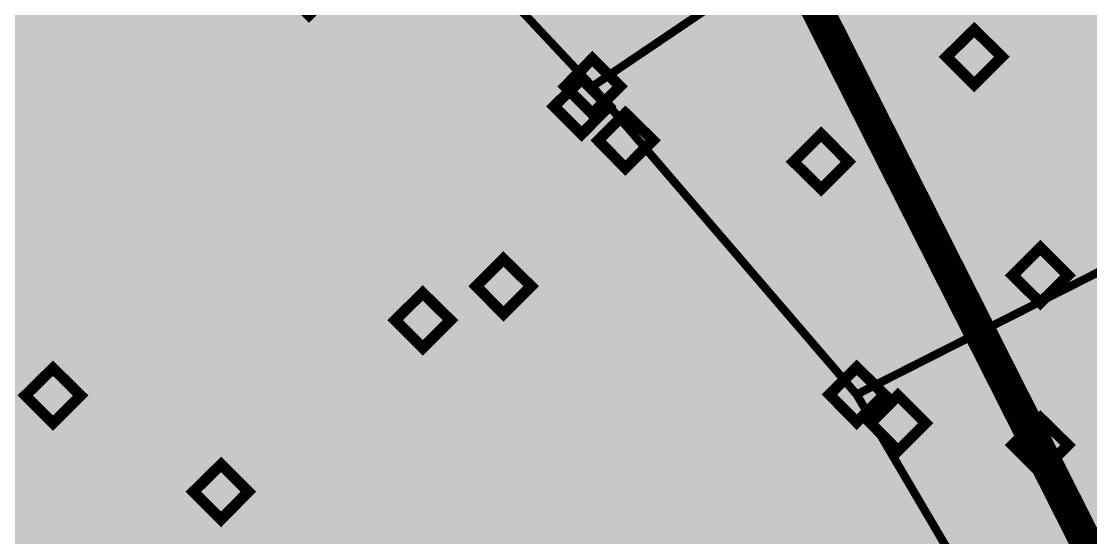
# Model space of a CAD drawing. Header units: millimetres. Extents: x 92 to 588, y 96 to 434.
# Drawn here: x 374.08 to 412.9, y 324.56 to 343.3 of the extents above; entities that cross this region are included whole.
import ezdxf

# ---------------------------------------------------------------- set-up
doc = ezdxf.new("R2010")
doc.units = ezdxf.units.MM
doc.layers.add('H', color=7, linetype='Continuous')
doc.layers.add('P', color=7, linetype='Continuous')

msp = doc.modelspace()

# ---------------------------------------------------------------- hatches: boundary and pattern name
at = {"layer": 'H', "linetype": 'Continuous'}
for points in [[(291.162, 223.903), (291.162, 433.788), (588.166, 433.788), (588.166, 223.903), (291.162, 223.903)], [(408.672, 341.007), (407.667, 342.013), (408.672, 343), (409.678, 342.013), (408.672, 341.007)], [(396.343, 339.861), (397.525, 342.136), (396.184, 342.136), (396.184, 342.454), (397.824, 342.454), (397.824, 342.066), (396.713, 339.861), (396.343, 339.861)], [(398.847, 339.808), (398.671, 339.808), (398.495, 339.843), (398.318, 339.896), (398.177, 339.949), (398.177, 340.319), (398.248, 340.284), (398.318, 340.249), (398.389, 340.213), (398.477, 340.178), (398.583, 340.161), (398.671, 340.125), (398.759, 340.108), (398.865, 340.108), (398.953, 340.108), (399.059, 340.143), (399.112, 340.161), (399.2, 340.231), (399.235, 340.266), (399.288, 340.355), (399.324, 340.443), (399.359, 340.549), (399.359, 340.69), (399.359, 340.76), (399.341, 340.866), (399.306, 340.954), (399.253, 341.025), (399.218, 341.06), (399.183, 341.095), (399.094, 341.131), (399.041, 341.148), (398.918, 341.166), (398.795, 341.184), (398.653, 341.184), (398.512, 341.148), (398.371, 341.131), (398.283, 341.113), (398.283, 342.454), (399.694, 342.454), (399.694, 342.136), (398.618, 342.136), (398.618, 341.448), (398.671, 341.466), (398.795, 341.466), (398.847, 341.466), (399.041, 341.466), (399.183, 341.431), (399.253, 341.413), (399.394, 341.36), (399.447, 341.307), (399.518, 341.254), (399.606, 341.131), (399.641, 341.06), (399.676, 340.99), (399.712, 340.796), (399.712, 340.69), (399.712, 340.602), (399.676, 340.425), (399.659, 340.337), (399.624, 340.266), (399.535, 340.125), (399.482, 340.055), (399.43, 340.002), (399.288, 339.914), (399.218, 339.878), (399.13, 339.843), (398.953, 339.808), (398.847, 339.808)], [(401.899, 339.808), (401.723, 339.808), (401.529, 339.843), (401.37, 339.896), (401.229, 339.949), (401.229, 340.319), (401.299, 340.284), (401.352, 340.249), (401.44, 340.213), (401.529, 340.178), (401.617, 340.161), (401.705, 340.125), (401.793, 340.108), (401.899, 340.108), (402.005, 340.108), (402.111, 340.143), (402.164, 340.161), (402.234, 340.231), (402.269, 340.266), (402.34, 340.355), (402.375, 340.443), (402.41, 340.549), (402.41, 340.69), (402.41, 340.76), (402.393, 340.866), (402.375, 340.919), (402.358, 340.954), (402.305, 341.025), (402.269, 341.06), (402.216, 341.095), (402.128, 341.131), (402.075, 341.148), (401.97, 341.166), (401.846, 341.184), (401.705, 341.184), (401.564, 341.148), (401.423, 341.131), (401.335, 341.113), (401.335, 342.454), (402.746, 342.454), (402.746, 342.136), (401.67, 342.136), (401.67, 341.448), (401.723, 341.466), (401.846, 341.466), (401.899, 341.466), (402.093, 341.466), (402.234, 341.431), (402.305, 341.413), (402.428, 341.36), (402.499, 341.307), (402.552, 341.254), (402.657, 341.131), (402.693, 341.06), (402.728, 340.99), (402.763, 340.796), (402.763, 340.602), (402.728, 340.425), (402.693, 340.337), (402.675, 340.266), (402.587, 340.125), (402.534, 340.055), (402.481, 340.002), (402.34, 339.914), (402.269, 339.878), (402.181, 339.843), (402.005, 339.808), (401.899, 339.808)], [(404.157, 339.861), (404.157, 340.76), (404.157, 341.025), (404.157, 342.048), (403.292, 341.025), (404.157, 341.025), (404.157, 340.76), (403.028, 340.76), (403.028, 341.113), (404.174, 342.454), (404.492, 342.454), (404.492, 341.025), (404.809, 341.025), (404.809, 340.76), (404.492, 340.76), (404.492, 339.861), (404.157, 339.861)], [(411.124, 339.931), (412.306, 342.207), (410.965, 342.207), (410.965, 342.507), (412.606, 342.507), (412.606, 342.118), (411.495, 339.931), (411.124, 339.931)], [(378.245, 339.667), (378.245, 342.26), (378.88, 342.26), (379.004, 342.26), (379.198, 342.242), (379.268, 342.224), (379.356, 342.189), (379.498, 342.136), (379.568, 342.101), (379.639, 342.048), (379.745, 341.924), (379.78, 341.836), (379.833, 341.766), (379.868, 341.589), (379.868, 341.483), (379.868, 341.395), (379.833, 341.237), (379.815, 341.166), (379.78, 341.078), (379.692, 340.954), (379.639, 340.901), (379.568, 340.831), (379.409, 340.743), (379.321, 340.707), (379.233, 340.672), (379.004, 340.637), (378.88, 340.637), (378.58, 340.637), (378.58, 340.919), (378.81, 340.919), (379.004, 340.937), (379.145, 340.954), (379.215, 340.972), (379.321, 341.043), (379.409, 341.113), (379.462, 341.201), (379.48, 341.254), (379.498, 341.342), (379.515, 341.466), (379.515, 341.536), (379.48, 341.642), (379.462, 341.695), (379.445, 341.748), (379.374, 341.836), (379.321, 341.854), (379.233, 341.907), (379.127, 341.942), (379.021, 341.96), (378.863, 341.96), (378.58, 341.96), (378.58, 340.919), (378.58, 340.637), (378.58, 339.667), (378.245, 339.667)], [(380.697, 339.614), (380.503, 339.649), (380.415, 339.667), (380.238, 339.72), (380.097, 339.773), (380.097, 340.143), (380.238, 340.072), (380.415, 339.984), (380.503, 339.949), (380.679, 339.914), (380.768, 339.914), (380.873, 339.931), (380.979, 339.949), (381.032, 339.967), (381.12, 340.019), (381.173, 340.055), (381.226, 340.143), (381.279, 340.231), (381.297, 340.284), (381.314, 340.39), (381.314, 340.531), (381.279, 340.654), (381.261, 340.69), (381.244, 340.743), (381.191, 340.813), (381.156, 340.831), (381.085, 340.884), (380.979, 340.901), (380.873, 340.919), (380.768, 340.919), (380.609, 340.919), (380.609, 341.219), (380.732, 341.219), (380.838, 341.219), (381.032, 341.272), (381.12, 341.325), (381.156, 341.36), (381.209, 341.431), (381.261, 341.554), (381.261, 341.642), (381.261, 341.695), (381.244, 341.783), (381.226, 341.819), (381.209, 341.854), (381.156, 341.907), (381.12, 341.924), (381.05, 341.977), (380.979, 341.995), (380.891, 342.013), (380.803, 342.013), (380.715, 342.013), (380.626, 341.977), (380.521, 341.96), (380.432, 341.924), (380.362, 341.889), (380.291, 341.854), (380.238, 341.819), (380.185, 341.783), (380.168, 342.154), (380.291, 342.207), (380.468, 342.26), (380.556, 342.277), (380.75, 342.313), (380.838, 342.313), (380.997, 342.295), (381.138, 342.277), (381.209, 342.26), (381.332, 342.207), (381.385, 342.171), (381.438, 342.118), (381.526, 342.013), (381.544, 341.96), (381.579, 341.907), (381.614, 341.766), (381.614, 341.678), (381.597, 341.589), (381.526, 341.395), (381.473, 341.307), (381.403, 341.237), (381.226, 341.131), (381.138, 341.113), (381.209, 341.06), (381.314, 341.025), (381.403, 340.99), (381.473, 340.919), (381.526, 340.884), (381.579, 340.778), (381.614, 340.725), (381.632, 340.654), (381.65, 340.513), (381.667, 340.443), (381.65, 340.355), (381.632, 340.196), (381.597, 340.108), (381.561, 340.037), (381.491, 339.914), (381.438, 339.861), (381.367, 339.808), (381.244, 339.702), (381.156, 339.684), (381.085, 339.649), (380.891, 339.614), (380.803, 339.614), (380.697, 339.614)], [(382.126, 339.667), (382.126, 342.26), (382.814, 342.26), (383.061, 342.26), (383.237, 342.242), (383.29, 342.224), (383.431, 342.189), (383.502, 342.154), (383.555, 342.118), (383.66, 342.013), (383.696, 341.96), (383.731, 341.889), (383.766, 341.748), (383.766, 341.678), (383.749, 341.589), (383.713, 341.413), (383.66, 341.342), (383.607, 341.272), (383.484, 341.166), (383.396, 341.113), (383.255, 341.289), (383.29, 341.325), (383.36, 341.378), (383.378, 341.431), (383.396, 341.501), (383.396, 341.625), (383.396, 341.713), (383.378, 341.783), (383.308, 341.872), (383.272, 341.889), (383.184, 341.942), (383.078, 341.96), (382.972, 341.96), (382.796, 341.96), (382.479, 341.96), (382.479, 341.201), (382.867, 341.201), (383.008, 341.201), (383.096, 341.219), (383.184, 341.237), (383.255, 341.289), (383.396, 341.113), (383.502, 341.078), (383.378, 340.813), (383.308, 340.848), (383.237, 340.884), (383.131, 340.901), (383.025, 340.919), (382.867, 340.919), (382.479, 340.919), (382.479, 339.967), (382.761, 339.967), (382.955, 339.967), (383.114, 339.984), (383.166, 340.002), (383.29, 340.037), (383.343, 340.072), (383.378, 340.108), (383.449, 340.178), (383.484, 340.231), (383.502, 340.266), (383.519, 340.39), (383.519, 340.443), (383.519, 340.513), (383.502, 340.637), (383.484, 340.69), (383.466, 340.743), (383.378, 340.813), (383.502, 341.078), (383.696, 340.954), (383.749, 340.884), (383.819, 340.796), (383.872, 340.584), (383.89, 340.46), (383.872, 340.372), (383.837, 340.196), (383.801, 340.125), (383.766, 340.055), (383.678, 339.931), (383.607, 339.878), (383.537, 339.825), (383.378, 339.737), (383.308, 339.72), (383.219, 339.702), (382.99, 339.667), (382.867, 339.667), (382.126, 339.667)], [(386.518, 339.631), (386.394, 339.631), (386.165, 339.667), (386.059, 339.702), (385.953, 339.755), (385.777, 339.878), (385.689, 339.967), (385.618, 340.055), (385.495, 340.266), (385.46, 340.39), (385.407, 340.513), (385.371, 340.796), (385.371, 340.954), (385.371, 341.113), (385.407, 341.395), (385.442, 341.519), (385.495, 341.642), (385.618, 341.854), (385.689, 341.942), (385.777, 342.03), (385.953, 342.154), (386.059, 342.207), (386.165, 342.26), (386.394, 342.295), (386.535, 342.295), (386.659, 342.295), (386.782, 342.277), (386.888, 342.26), (386.976, 342.242), (387.065, 342.207), (387.153, 342.171), (387.241, 342.136), (387.329, 342.083), (387.329, 341.66), (387.259, 341.713), (387.188, 341.766), (387.1, 341.836), (387.012, 341.889), (386.906, 341.942), (386.8, 341.977), (386.677, 341.995), (386.518, 342.013), (386.447, 342.013), (386.289, 341.977), (386.218, 341.942), (386.147, 341.907), (386.006, 341.801), (385.953, 341.748), (385.9, 341.678), (385.812, 341.501), (385.777, 341.413), (385.759, 341.307), (385.724, 341.078), (385.724, 340.954), (385.724, 340.831), (385.759, 340.602), (385.795, 340.496), (385.83, 340.408), (385.918, 340.249), (385.971, 340.178), (386.024, 340.125), (386.147, 340.019), (386.218, 339.984), (386.289, 339.949), (386.447, 339.931), (386.518, 339.914), (386.677, 339.931), (386.8, 339.949), (386.924, 340.002), (387.029, 340.055), (387.118, 340.108), (387.188, 340.161), (387.259, 340.213), (387.294, 340.249), (387.329, 339.843), (387.241, 339.808), (387.17, 339.773), (387.082, 339.737), (386.976, 339.702), (386.871, 339.667), (386.782, 339.649), (386.677, 339.631), (386.518, 339.631)], [(388.352, 339.631), (388.211, 339.631), (387.982, 339.649), (387.876, 339.684), (387.682, 339.737), (387.506, 339.825), (387.506, 340.249), (387.611, 340.178), (387.805, 340.055), (387.911, 340.002), (388.017, 339.967), (388.229, 339.931), (388.335, 339.914), (388.458, 339.931), (388.67, 339.984), (388.758, 340.037), (388.793, 340.072), (388.846, 340.143), (388.899, 340.266), (388.899, 340.355), (388.899, 340.425), (388.864, 340.549), (388.829, 340.602), (388.776, 340.654), (388.67, 340.725), (388.582, 340.743), (388.458, 340.778), (388.37, 340.813), (388.264, 340.831), (388.123, 340.866), (387.982, 340.901), (387.876, 340.954), (387.77, 341.007), (387.682, 341.095), (387.647, 341.131), (387.594, 341.237), (387.559, 341.289), (387.541, 341.36), (387.523, 341.483), (387.523, 341.554), (387.523, 341.642), (387.559, 341.783), (387.611, 341.924), (387.7, 342.03), (387.77, 342.083), (387.823, 342.136), (387.964, 342.224), (388.123, 342.277), (388.299, 342.295), (388.388, 342.295), (388.493, 342.295), (388.705, 342.277), (388.793, 342.26), (388.899, 342.242), (389.075, 342.171), (389.164, 342.136), (389.164, 341.73), (389.075, 341.783), (388.917, 341.872), (388.811, 341.924), (388.723, 341.96), (388.511, 341.995), (388.405, 342.013), (388.299, 341.995), (388.105, 341.942), (388.017, 341.889), (387.982, 341.872), (387.929, 341.801), (387.894, 341.73), (387.876, 341.642), (387.876, 341.607), (387.876, 341.519), (387.929, 341.395), (387.964, 341.342), (388.017, 341.289), (388.141, 341.219), (388.211, 341.201), (388.335, 341.166), (388.476, 341.131), (388.635, 341.095), (388.74, 341.06), (388.881, 341.007), (389.075, 340.884), (389.128, 340.813), (389.199, 340.725), (389.252, 340.531), (389.252, 340.408), (389.252, 340.337), (389.234, 340.178), (389.199, 340.108), (389.164, 340.037), (389.075, 339.914), (389.023, 339.861), (388.97, 339.808), (388.829, 339.72), (388.74, 339.684), (388.67, 339.649), (388.458, 339.631), (388.352, 339.631)], [(391.457, 339.667), (391.457, 341.942), (390.575, 341.942), (390.575, 342.26), (392.656, 342.26), (392.656, 341.942), (391.792, 341.942), (391.792, 339.667), (391.457, 339.667)], [(392.956, 339.667), (392.956, 342.26), (393.644, 342.26), (393.909, 342.26), (394.067, 342.242), (394.138, 342.224), (394.261, 342.189), (394.332, 342.154), (394.385, 342.118), (394.491, 342.013), (394.526, 341.96), (394.561, 341.889), (394.596, 341.748), (394.596, 341.678), (394.596, 341.589), (394.544, 341.413), (394.491, 341.342), (394.438, 341.272), (394.314, 341.166), (394.226, 341.113), (394.085, 341.289), (394.12, 341.325), (394.191, 341.378), (394.208, 341.431), (394.226, 341.501), (394.244, 341.625), (394.226, 341.713), (394.208, 341.783), (394.191, 341.819), (394.138, 341.872), (394.103, 341.889), (394.014, 341.942), (393.926, 341.96), (393.803, 341.96), (393.626, 341.96), (393.309, 341.96), (393.309, 341.201), (393.697, 341.201), (393.838, 341.201), (393.926, 341.219), (394.014, 341.237), (394.085, 341.289), (394.226, 341.113), (394.35, 341.078), (394.208, 340.813), (394.155, 340.848), (394.067, 340.884), (393.961, 340.901), (393.856, 340.919), (393.697, 340.919), (393.309, 340.919), (393.309, 339.967), (393.591, 339.967), (393.803, 339.967), (393.944, 339.984), (393.997, 340.002), (394.12, 340.037), (394.173, 340.072), (394.208, 340.108), (394.279, 340.178), (394.314, 340.231), (394.332, 340.266), (394.35, 340.39), (394.35, 340.513), (394.332, 340.637), (394.314, 340.69), (394.297, 340.743), (394.208, 340.813), (394.35, 341.078), (394.526, 340.954), (394.579, 340.884), (394.649, 340.796), (394.702, 340.584), (394.72, 340.46), (394.72, 340.372), (394.667, 340.196), (394.649, 340.125), (394.596, 340.055), (394.508, 339.931), (394.438, 339.878), (394.367, 339.825), (394.208, 339.737), (394.138, 339.72), (394.05, 339.702), (393.838, 339.667), (393.697, 339.667), (392.956, 339.667)], [(394.808, 339.949), (393.82, 340.937), (394.808, 341.942), (395.814, 340.937), (394.808, 339.949)], [(394.42, 339.208), (393.415, 340.213), (394.42, 341.201), (395.408, 340.213), (394.42, 339.208)], [(384.137, 340.637), (384.137, 340.954), (385.124, 340.954), (385.124, 340.637), (384.137, 340.637)], [(389.464, 340.637), (389.464, 340.954), (390.451, 340.954), (390.451, 340.637), (389.464, 340.637)], [(400.241, 339.861), (400.241, 340.355), (400.647, 340.355), (400.647, 339.861), (400.241, 339.861)], [(396.008, 337.973), (395.02, 338.979), (396.008, 339.967), (397.013, 338.979), (396.008, 337.973)], [(374.259, 336.686), (374.259, 337.038), (374.435, 337.197), (374.576, 337.356), (374.735, 337.515), (374.876, 337.673), (375.017, 337.815), (375.229, 338.079), (375.282, 338.185), (375.335, 338.291), (375.388, 338.485), (375.388, 338.591), (375.388, 338.697), (375.352, 338.785), (375.335, 338.82), (375.3, 338.891), (375.264, 338.908), (375.194, 338.961), (375.123, 338.996), (375.035, 339.014), (374.947, 339.014), (374.859, 339.014), (374.77, 338.996), (374.665, 338.961), (374.576, 338.943), (374.506, 338.908), (374.435, 338.873), (374.382, 338.82), (374.329, 338.802), (374.312, 339.155), (374.435, 339.208), (374.612, 339.261), (374.7, 339.296), (374.894, 339.314), (375.07, 339.314), (375.229, 339.296), (375.37, 339.243), (375.494, 339.173), (375.546, 339.12), (375.582, 339.085), (375.67, 338.961), (375.723, 338.838), (375.74, 338.679), (375.74, 338.608), (375.74, 338.467), (375.705, 338.326), (375.67, 338.203), (375.617, 338.097), (375.546, 337.973), (375.458, 337.868), (375.37, 337.762), (375.264, 337.638), (375.105, 337.462), (374.911, 337.285), (374.717, 337.109), (374.576, 336.986), (375.846, 336.986), (375.846, 336.686), (374.259, 336.686)], [(377.01, 336.633), (376.94, 336.633), (376.781, 336.65), (376.693, 336.686), (376.622, 336.721), (376.499, 336.809), (376.446, 336.862), (376.375, 336.933), (376.287, 337.127), (376.234, 337.233), (376.199, 337.356), (376.164, 337.656), (376.164, 337.815), (376.164, 337.973), (376.199, 338.291), (376.234, 338.432), (376.27, 338.555), (376.375, 338.785), (376.446, 338.891), (376.517, 338.996), (376.693, 339.138), (376.816, 339.208), (376.922, 339.261), (377.187, 339.314), (377.328, 339.314), (377.416, 339.314), (377.487, 339.296), (377.557, 339.296), (377.61, 339.279), (377.61, 338.943), (377.54, 338.979), (377.469, 338.996), (377.381, 339.014), (377.275, 339.014), (377.205, 339.014), (377.046, 338.979), (376.922, 338.926), (376.799, 338.855), (376.746, 338.802), (376.711, 338.732), (376.622, 338.608), (376.57, 338.45), (376.534, 338.256), (376.517, 338.15), (376.622, 337.973), (376.517, 337.903), (376.517, 337.868), (376.517, 337.832), (376.517, 337.603), (376.534, 337.391), (376.57, 337.303), (376.587, 337.233), (376.658, 337.109), (376.693, 337.056), (376.764, 336.986), (376.852, 336.95), (376.922, 336.915), (377.028, 336.915), (377.116, 336.915), (377.257, 336.968), (377.328, 337.021), (377.363, 337.056), (377.381, 337.091), (377.434, 337.197), (377.487, 337.356), (377.487, 337.497), (377.487, 337.585), (377.469, 337.709), (377.451, 337.779), (377.416, 337.832), (377.363, 337.92), (377.31, 337.956), (377.275, 337.973), (377.205, 338.026), (377.152, 338.026), (377.063, 338.044), (376.975, 338.044), (376.852, 338.044), (376.746, 338.009), (376.622, 337.973), (376.517, 338.15), (376.64, 338.238), (376.781, 338.291), (376.834, 338.308), (376.975, 338.326), (377.063, 338.326), (377.205, 338.326), (377.328, 338.308), (377.381, 338.291), (377.504, 338.22), (377.557, 338.185), (377.628, 338.114), (377.734, 337.991), (377.769, 337.903), (377.804, 337.815), (377.84, 337.621), (377.84, 337.515), (377.84, 337.427), (377.804, 337.233), (377.769, 337.144), (377.734, 337.074), (377.645, 336.933), (377.593, 336.862), (377.54, 336.809), (377.416, 336.721), (377.328, 336.686), (377.257, 336.668), (377.099, 336.633), (377.01, 336.633)], [(403.116, 337.215), (402.111, 338.203), (403.116, 339.208), (404.104, 338.203), (403.116, 337.215)], [(401.211, 334.781), (402.393, 337.056), (401.052, 337.056), (401.052, 337.374), (402.693, 337.374), (402.693, 336.986), (401.581, 334.781), (401.211, 334.781)], [(403.716, 334.728), (403.61, 334.728), (403.416, 334.745), (403.328, 334.781), (403.151, 334.816), (403.01, 334.887), (403.01, 335.257), (403.151, 335.169), (403.328, 335.098), (403.416, 335.063), (403.592, 335.028), (403.68, 335.028), (403.786, 335.028), (403.892, 335.063), (403.945, 335.081), (404.033, 335.133), (404.086, 335.169), (404.139, 335.257), (404.192, 335.345), (404.21, 335.38), (404.227, 335.504), (404.227, 335.645), (404.192, 335.751), (404.174, 335.804), (404.157, 335.839), (404.104, 335.91), (404.069, 335.945), (403.98, 335.998), (403.892, 336.015), (403.786, 336.033), (403.68, 336.033), (403.522, 336.033), (403.522, 336.333), (403.645, 336.333), (403.751, 336.333), (403.945, 336.386), (404.033, 336.439), (404.069, 336.474), (404.121, 336.527), (404.174, 336.65), (404.174, 336.756), (404.174, 336.809), (404.157, 336.897), (404.139, 336.933), (404.121, 336.968), (404.069, 337.021), (404.033, 337.038), (403.963, 337.074), (403.892, 337.109), (403.804, 337.109), (403.716, 337.127), (403.628, 337.109), (403.539, 337.091), (403.434, 337.074), (403.345, 337.038), (403.275, 337.003), (403.204, 336.968), (403.151, 336.933), (403.098, 336.897), (403.081, 337.268), (403.204, 337.321), (403.381, 337.374), (403.469, 337.391), (403.663, 337.409), (403.751, 337.427), (403.91, 337.409), (404.051, 337.391), (404.121, 337.356), (404.245, 337.303), (404.298, 337.268), (404.351, 337.233), (404.439, 337.127), (404.457, 337.074), (404.492, 337.003), (404.527, 336.88), (404.527, 336.792), (404.51, 336.686), (404.439, 336.509), (404.386, 336.421), (404.315, 336.351), (404.139, 336.245), (404.051, 336.209), (404.121, 336.174), (404.227, 336.139), (404.315, 336.086), (404.386, 336.033), (404.439, 335.98), (404.492, 335.892), (404.527, 335.839), (404.545, 335.768), (404.562, 335.627), (404.58, 335.557), (404.562, 335.469), (404.545, 335.31), (404.51, 335.222), (404.474, 335.151), (404.404, 335.028), (404.351, 334.975), (404.28, 334.904), (404.157, 334.816), (404.069, 334.781), (403.998, 334.763), (403.804, 334.728), (403.716, 334.728)], [(406.767, 334.728), (406.591, 334.728), (406.415, 334.763), (406.238, 334.816), (406.097, 334.869), (406.097, 335.239), (406.168, 335.204), (406.309, 335.133), (406.397, 335.098), (406.503, 335.063), (406.591, 335.045), (406.679, 335.028), (406.785, 335.028), (406.873, 335.028), (406.979, 335.063), (407.032, 335.081), (407.12, 335.151), (407.155, 335.186), (407.208, 335.275), (407.244, 335.363), (407.279, 335.469), (407.279, 335.61), (407.279, 335.68), (407.261, 335.786), (407.244, 335.839), (407.226, 335.874), (407.173, 335.945), (407.138, 335.98), (407.102, 336.015), (407.014, 336.051), (406.961, 336.068), (406.838, 336.086), (406.714, 336.104), (406.573, 336.086), (406.432, 336.068), (406.291, 336.051), (406.203, 336.033), (406.203, 337.374), (407.614, 337.374), (407.614, 337.056), (406.538, 337.056), (406.538, 336.368), (406.591, 336.386), (406.714, 336.386), (406.767, 336.386), (406.961, 336.386), (407.102, 336.351), (407.173, 336.333), (407.314, 336.28), (407.367, 336.227), (407.438, 336.174), (407.526, 336.051), (407.561, 335.98), (407.596, 335.91), (407.632, 335.716), (407.632, 335.61), (407.632, 335.504), (407.596, 335.345), (407.579, 335.257), (407.543, 335.186), (407.455, 335.045), (407.402, 334.975), (407.349, 334.922), (407.208, 334.834), (407.138, 334.798), (407.05, 334.763), (406.873, 334.728), (406.767, 334.728)], [(408.708, 334.728), (408.531, 334.745), (408.443, 334.781), (408.372, 334.816), (408.231, 334.887), (408.178, 334.939), (408.125, 334.992), (408.037, 335.116), (407.984, 335.257), (407.949, 335.416), (407.949, 335.486), (407.967, 335.592), (408.02, 335.786), (408.073, 335.874), (408.125, 335.963), (408.284, 336.104), (408.39, 336.157), (408.531, 336.033), (408.425, 335.91), (408.372, 335.839), (408.337, 335.768), (408.302, 335.61), (408.302, 335.522), (408.302, 335.416), (408.372, 335.222), (408.443, 335.133), (408.514, 335.063), (408.69, 334.992), (408.796, 334.975), (408.902, 334.992), (409.078, 335.045), (409.149, 335.116), (409.219, 335.186), (409.272, 335.363), (409.29, 335.469), (409.272, 335.539), (409.254, 335.68), (409.219, 335.716), (409.184, 335.768), (409.06, 335.857), (408.972, 335.91), (408.919, 335.945), (408.813, 335.98), (408.725, 336.033), (408.602, 336.068), (408.531, 336.033), (408.39, 336.157), (408.302, 336.227), (408.161, 336.351), (408.108, 336.421), (408.073, 336.492), (408.02, 336.65), (408.02, 336.739), (408.02, 336.809), (408.055, 336.95), (408.108, 337.074), (408.178, 337.18), (408.231, 337.233), (408.302, 337.285), (408.425, 337.356), (408.566, 337.391), (408.708, 337.427), (408.884, 337.427), (409.043, 337.391), (409.184, 337.356), (409.307, 337.285), (409.413, 337.197), (409.484, 337.091), (409.554, 336.968), (409.572, 336.844), (409.572, 336.774), (409.572, 336.686), (409.519, 336.509), (409.466, 336.421), (409.413, 336.333), (409.272, 336.209), (409.184, 336.157), (409.043, 336.298), (409.149, 336.421), (409.184, 336.492), (409.201, 336.545), (409.237, 336.686), (409.237, 336.756), (409.237, 336.844), (409.166, 336.986), (409.113, 337.056), (409.096, 337.074), (409.025, 337.127), (408.902, 337.162), (408.796, 337.162), (408.708, 337.162), (408.549, 337.109), (408.478, 337.074), (408.461, 337.038), (408.408, 336.986), (408.372, 336.862), (408.372, 336.792), (408.372, 336.721), (408.39, 336.615), (408.425, 336.562), (408.461, 336.527), (408.549, 336.439), (408.619, 336.403), (408.778, 336.333), (408.884, 336.28), (408.972, 336.245), (409.043, 336.298), (409.184, 336.157), (409.29, 336.086), (409.466, 335.963), (409.519, 335.892), (409.572, 335.804), (409.642, 335.61), (409.642, 335.504), (409.642, 335.416), (409.607, 335.275), (409.554, 335.133), (409.448, 335.01), (409.395, 334.939), (409.343, 334.887), (409.201, 334.816), (409.043, 334.745), (408.884, 334.728), (408.708, 334.728)], [(391.915, 334.569), (393.097, 336.844), (391.757, 336.844), (391.757, 337.144), (393.397, 337.144), (393.397, 336.756), (392.286, 334.569), (391.915, 334.569)], [(394.738, 334.569), (394.738, 335.451), (394.738, 335.733), (394.738, 336.739), (393.873, 335.733), (394.738, 335.733), (394.738, 335.451), (393.591, 335.451), (393.591, 335.821), (394.755, 337.144), (395.073, 337.144), (395.073, 335.733), (395.39, 335.733), (395.39, 335.451), (395.073, 335.451), (395.073, 334.569), (394.738, 334.569)], [(397.454, 334.516), (397.348, 334.516), (397.154, 334.534), (397.066, 334.551), (396.89, 334.604), (396.748, 334.675), (396.748, 335.045), (396.89, 334.957), (397.066, 334.887), (397.154, 334.851), (397.33, 334.816), (397.436, 334.816), (397.542, 334.816), (397.648, 334.851), (397.701, 334.869), (397.789, 334.922), (397.824, 334.957), (397.877, 335.045), (397.93, 335.133), (397.948, 335.169), (397.965, 335.292), (397.965, 335.433), (397.948, 335.539), (397.93, 335.592), (397.895, 335.627), (397.842, 335.698), (397.807, 335.733), (397.736, 335.786), (397.63, 335.804), (397.542, 335.821), (397.419, 335.821), (397.278, 335.821), (397.278, 336.104), (397.383, 336.104), (397.507, 336.121), (397.683, 336.174), (397.771, 336.227), (397.807, 336.245), (397.86, 336.315), (397.913, 336.439), (397.913, 336.545), (397.913, 336.598), (397.895, 336.668), (397.877, 336.721), (397.86, 336.739), (397.807, 336.809), (397.719, 336.862), (397.63, 336.88), (397.56, 336.897), (397.472, 336.897), (397.366, 336.897), (397.278, 336.88), (397.189, 336.862), (397.084, 336.827), (397.013, 336.792), (396.942, 336.756), (396.89, 336.721), (396.837, 336.686), (396.819, 337.038), (396.942, 337.109), (397.119, 337.162), (397.225, 337.18), (397.401, 337.197), (397.489, 337.197), (397.666, 337.197), (397.789, 337.162), (397.86, 337.144), (397.983, 337.091), (398.036, 337.056), (398.089, 337.021), (398.177, 336.915), (398.212, 336.862), (398.23, 336.792), (398.265, 336.668), (398.265, 336.58), (398.265, 336.474), (398.195, 336.298), (398.124, 336.209), (398.054, 336.139), (397.877, 336.033), (397.789, 335.998), (397.877, 335.963), (397.965, 335.927), (398.054, 335.874), (398.142, 335.804), (398.177, 335.768), (398.23, 335.68), (398.265, 335.627), (398.283, 335.557), (398.318, 335.416), (398.318, 335.239), (398.283, 335.081), (398.248, 335.01), (398.23, 334.939), (398.142, 334.816), (398.089, 334.745), (398.036, 334.693), (397.895, 334.604), (397.807, 334.569), (397.736, 334.551), (397.542, 334.516), (397.454, 334.516)], [(398.706, 334.569), (398.706, 334.922), (398.883, 335.098), (399.041, 335.239), (399.183, 335.398), (399.341, 335.557), (399.482, 335.716), (399.676, 335.963), (399.729, 336.068), (399.782, 336.174), (399.835, 336.368), (399.853, 336.474), (399.835, 336.58), (399.818, 336.668), (399.8, 336.703), (399.747, 336.774), (399.712, 336.809), (399.659, 336.844), (399.571, 336.88), (399.5, 336.897), (399.394, 336.897), (399.306, 336.897), (399.218, 336.88), (399.13, 336.862), (399.041, 336.827), (398.971, 336.792), (398.9, 336.756), (398.83, 336.721), (398.777, 336.686), (398.759, 337.056), (398.883, 337.109), (399.059, 337.162), (399.165, 337.18), (399.341, 337.197), (399.518, 337.197), (399.676, 337.18), (399.818, 337.127), (399.941, 337.056), (399.994, 337.021), (400.047, 336.968), (400.117, 336.844), (400.17, 336.721), (400.206, 336.58), (400.206, 336.492), (400.188, 336.351), (400.17, 336.209), (400.117, 336.086), (400.065, 335.98), (399.994, 335.857), (399.906, 335.751), (399.818, 335.645), (399.712, 335.539), (399.553, 335.363), (399.359, 335.169), (399.165, 334.992), (399.041, 334.869), (400.311, 334.869), (400.311, 334.569), (398.706, 334.569)], [(383.766, 333.334), (384.948, 335.61), (383.625, 335.61), (383.625, 335.927), (385.265, 335.927), (385.265, 335.539), (384.137, 333.334), (383.766, 333.334)], [(386.606, 333.334), (386.606, 334.216), (386.606, 334.498), (386.606, 335.504), (385.742, 334.498), (386.606, 334.498), (386.606, 334.216), (385.46, 334.216), (385.46, 334.587), (386.624, 335.927), (386.941, 335.927), (386.941, 334.498), (387.241, 334.498), (387.241, 334.216), (386.941, 334.216), (386.941, 333.334), (386.606, 333.334)], [(389.34, 333.281), (389.146, 333.281), (388.97, 333.317), (388.793, 333.37), (388.652, 333.423), (388.652, 333.793), (388.723, 333.758), (388.793, 333.722), (388.864, 333.687), (388.952, 333.652), (389.058, 333.617), (389.146, 333.599), (389.234, 333.581), (389.34, 333.581), (389.446, 333.581), (389.534, 333.617), (389.587, 333.634), (389.675, 333.705), (389.71, 333.74), (389.763, 333.828), (389.816, 333.916), (389.834, 334.022), (389.852, 334.163), (389.834, 334.234), (389.816, 334.34), (389.799, 334.393), (389.781, 334.428), (389.728, 334.498), (389.693, 334.534), (389.658, 334.569), (389.569, 334.604), (389.516, 334.622), (389.393, 334.64), (389.27, 334.657), (389.128, 334.64), (388.987, 334.622), (388.864, 334.604), (388.758, 334.587), (388.758, 335.927), (390.187, 335.927), (390.187, 335.61), (389.093, 335.61), (389.093, 334.922), (389.164, 334.939), (389.217, 334.939), (389.287, 334.939), (389.34, 334.939), (389.516, 334.939), (389.658, 334.904), (389.728, 334.887), (389.869, 334.834), (389.922, 334.781), (389.993, 334.728), (390.099, 334.604), (390.134, 334.534), (390.151, 334.463), (390.187, 334.269), (390.204, 334.163), (390.187, 334.058), (390.169, 333.899), (390.134, 333.811), (390.099, 333.74), (390.028, 333.599), (389.975, 333.528), (389.905, 333.475), (389.781, 333.387), (389.693, 333.352), (389.622, 333.317), (389.428, 333.281), (389.34, 333.281)], [(395.814, 334.569), (395.814, 335.063), (396.219, 335.063), (396.219, 334.569), (395.814, 334.569)], [(405.109, 334.781), (405.109, 335.275), (405.533, 335.275), (405.533, 334.781), (405.109, 334.781)], [(411.071, 333.087), (410.066, 334.075), (411.071, 335.081), (412.077, 334.075), (411.071, 333.087)], [(391.58, 332.682), (390.592, 333.687), (391.58, 334.675), (392.586, 333.687), (391.58, 332.682)], [(411.389, 331.729), (412.57, 334.005), (411.248, 334.005), (411.248, 334.322), (412.888, 334.322), (412.888, 333.934), (411.759, 331.729), (411.389, 331.729)], [(387.664, 333.334), (387.664, 333.828), (388.088, 333.828), (388.088, 333.334), (387.664, 333.334)], [(388.652, 331.447), (387.647, 332.452), (388.652, 333.44), (389.658, 332.452), (388.652, 331.447)], [(393.168, 329.789), (393.168, 332.382), (393.803, 332.382), (393.926, 332.364), (394.12, 332.347), (394.208, 332.329), (394.279, 332.311), (394.42, 332.258), (394.491, 332.205), (394.561, 332.17), (394.667, 332.029), (394.72, 331.958), (394.755, 331.888), (394.79, 331.694), (394.79, 331.588), (394.79, 331.518), (394.755, 331.359), (394.738, 331.271), (394.702, 331.2), (394.614, 331.077), (394.561, 331.024), (394.491, 330.953), (394.35, 330.865), (394.261, 330.83), (394.155, 330.794), (393.926, 330.759), (393.803, 330.759), (393.503, 330.759), (393.503, 331.041), (393.732, 331.041), (393.926, 331.059), (394.085, 331.077), (394.138, 331.094), (394.244, 331.165), (394.297, 331.2), (394.332, 331.235), (394.385, 331.323), (394.402, 331.376), (394.438, 331.465), (394.438, 331.588), (394.438, 331.659), (394.402, 331.764), (394.385, 331.817), (394.367, 331.87), (394.297, 331.941), (394.244, 331.976), (394.155, 332.029), (394.067, 332.064), (393.944, 332.082), (393.785, 332.082), (393.503, 332.082), (393.503, 331.041), (393.503, 330.759), (393.503, 329.789), (393.168, 329.789)], [(395.725, 329.736), (395.62, 329.736), (395.425, 329.754), (395.337, 329.789), (395.161, 329.842), (395.02, 329.895), (395.02, 330.265), (395.161, 330.177), (395.337, 330.106), (395.425, 330.071), (395.602, 330.036), (395.708, 330.036), (395.814, 330.036), (395.919, 330.071), (395.972, 330.089), (396.06, 330.142), (396.096, 330.177), (396.149, 330.265), (396.202, 330.353), (396.219, 330.389), (396.237, 330.512), (396.237, 330.583), (396.237, 330.653), (396.202, 330.759), (396.184, 330.812), (396.166, 330.865), (396.113, 330.935), (396.078, 330.953), (396.008, 331.006), (395.902, 331.024), (395.796, 331.041), (395.69, 331.041), (395.549, 331.041), (395.549, 331.341), (395.655, 331.341), (395.778, 331.341), (395.955, 331.394), (396.043, 331.447), (396.078, 331.482), (396.131, 331.535), (396.184, 331.659), (396.184, 331.764), (396.184, 331.817), (396.166, 331.906), (396.149, 331.941), (396.131, 331.976), (396.078, 332.029), (395.972, 332.082), (395.902, 332.117), (395.814, 332.117), (395.725, 332.135), (395.637, 332.117), (395.549, 332.1), (395.461, 332.082), (395.355, 332.047), (395.284, 332.011), (395.214, 331.976), (395.161, 331.941), (395.108, 331.906), (395.09, 332.276), (395.214, 332.329), (395.39, 332.382), (395.496, 332.399), (395.672, 332.435), (395.761, 332.435), (395.937, 332.417), (396.06, 332.399), (396.131, 332.382), (396.255, 332.311), (396.307, 332.276), (396.36, 332.241), (396.449, 332.135), (396.484, 332.082), (396.501, 332.029), (396.537, 331.888), (396.537, 331.8), (396.537, 331.694), (396.466, 331.518), (396.396, 331.429), (396.325, 331.359), (396.149, 331.253), (396.06, 331.218), (396.149, 331.182), (396.237, 331.147), (396.325, 331.112), (396.396, 331.041), (396.449, 330.988), (396.501, 330.9), (396.537, 330.847), (396.554, 330.777), (396.59, 330.636), (396.59, 330.565), (396.59, 330.477), (396.554, 330.318), (396.519, 330.23), (396.501, 330.159), (396.413, 330.036), (396.36, 329.983), (396.29, 329.912), (396.166, 329.824), (396.078, 329.789), (396.008, 329.771), (395.814, 329.736), (395.725, 329.736)], [(396.766, 329.789), (397.648, 332.382), (398.071, 332.382), (398.936, 329.789), (398.583, 329.789), (398.336, 330.512), (398.248, 330.812), (397.842, 332.029), (397.454, 330.812), (398.248, 330.812), (398.336, 330.512), (397.348, 330.512), (397.119, 329.789), (396.766, 329.789)], [(401.035, 329.789), (401.035, 332.064), (400.17, 332.064), (400.17, 332.382), (402.252, 332.382), (402.252, 332.064), (401.387, 332.064), (401.387, 329.789), (401.035, 329.789)], [(402.552, 329.789), (402.552, 332.382), (403.24, 332.382), (403.486, 332.364), (403.645, 332.364), (403.716, 332.347), (403.857, 332.294), (403.927, 332.276), (403.98, 332.223), (404.086, 332.135), (404.121, 332.082), (404.157, 332.011), (404.192, 331.87), (404.192, 331.8), (404.174, 331.694), (404.139, 331.535), (404.086, 331.465), (404.033, 331.394), (403.91, 331.288), (403.822, 331.235), (403.68, 331.412), (403.716, 331.429), (403.769, 331.5), (403.804, 331.535), (403.822, 331.623), (403.822, 331.747), (403.822, 331.835), (403.804, 331.906), (403.786, 331.941), (403.733, 331.994), (403.698, 332.011), (403.61, 332.047), (403.504, 332.064), (403.398, 332.082), (403.222, 332.082), (402.904, 332.082), (402.904, 331.323), (403.292, 331.323), (403.434, 331.323), (403.522, 331.341), (403.61, 331.359), (403.68, 331.412), (403.822, 331.235), (403.927, 331.182), (403.804, 330.935), (403.733, 330.971), (403.663, 331.006), (403.557, 331.024), (403.451, 331.041), (402.904, 331.041), (402.904, 330.089), (403.169, 330.089), (403.381, 330.089), (403.539, 330.106), (403.592, 330.124), (403.716, 330.159), (403.769, 330.195), (403.804, 330.23), (403.875, 330.3), (403.91, 330.353), (403.927, 330.389), (403.945, 330.494), (403.945, 330.636), (403.927, 330.759), (403.91, 330.812), (403.892, 330.847), (403.804, 330.935), (403.927, 331.182), (404.121, 331.077), (404.174, 331.006), (404.245, 330.918), (404.298, 330.706), (404.315, 330.583), (404.298, 330.494), (404.263, 330.318), (404.227, 330.248), (404.192, 330.177), (404.104, 330.053), (404.033, 330.001), (403.963, 329.948), (403.804, 329.859), (403.733, 329.842), (403.645, 329.824), (403.416, 329.789), (403.292, 329.789), (402.552, 329.789)], [(375.229, 328.713), (374.224, 329.718), (375.229, 330.706), (376.234, 329.718), (375.229, 328.713)], [(399.059, 330.759), (399.059, 331.077), (400.047, 331.077), (400.047, 330.759), (399.059, 330.759)], [(404.404, 328.748), (403.416, 329.754), (404.404, 330.741), (405.409, 329.754), (404.404, 328.748)], [(381.65, 327.108), (382.831, 329.383), (381.491, 329.383), (381.491, 329.683), (383.131, 329.683), (383.131, 329.295), (382.02, 327.108), (381.65, 327.108)], [(384.489, 327.108), (384.489, 327.99), (384.489, 328.272), (384.489, 329.277), (383.607, 328.272), (384.489, 328.272), (384.489, 327.99), (383.343, 327.99), (383.343, 328.36), (384.489, 329.683), (384.807, 329.683), (384.807, 328.272), (385.124, 328.272), (385.124, 327.99), (384.807, 327.99), (384.807, 327.108), (384.489, 327.108)], [(387.188, 327.055), (387.012, 327.073), (386.941, 327.108), (386.853, 327.143), (386.73, 327.214), (386.659, 327.267), (386.624, 327.319), (386.535, 327.443), (386.483, 327.584), (386.447, 327.743), (386.447, 327.813), (386.447, 327.919), (386.5, 328.113), (386.553, 328.201), (386.624, 328.29), (386.782, 328.431), (386.888, 328.484), (387.029, 328.343), (386.906, 328.237), (386.871, 328.166), (386.835, 328.096), (386.8, 327.937), (386.8, 327.849), (386.8, 327.725), (386.871, 327.531), (386.941, 327.461), (387.012, 327.39), (387.188, 327.319), (387.294, 327.302), (387.4, 327.319), (387.576, 327.372), (387.647, 327.443), (387.7, 327.513), (387.77, 327.69), (387.77, 327.796), (387.77, 327.866), (387.735, 327.99), (387.717, 328.043), (387.682, 328.096), (387.559, 328.184), (387.47, 328.237), (387.4, 328.272), (387.312, 328.307), (387.206, 328.343), (387.1, 328.395), (387.029, 328.343), (386.888, 328.484), (386.8, 328.554), (386.659, 328.678), (386.606, 328.731), (386.553, 328.801), (386.518, 328.978), (386.5, 329.066), (386.518, 329.136), (386.535, 329.277), (386.588, 329.401), (386.677, 329.507), (386.73, 329.56), (386.782, 329.595), (386.906, 329.665), (387.047, 329.718), (387.206, 329.754), (387.294, 329.754), (387.382, 329.754), (387.541, 329.718), (387.682, 329.683), (387.805, 329.613), (387.911, 329.524), (387.982, 329.418), (388.035, 329.295), (388.07, 329.154), (388.07, 329.083), (388.052, 329.013), (388.017, 328.836), (387.964, 328.748), (387.911, 328.66), (387.77, 328.537), (387.664, 328.484), (387.541, 328.625), (387.647, 328.748), (387.664, 328.801), (387.7, 328.872), (387.717, 329.013), (387.717, 329.083), (387.717, 329.172), (387.664, 329.313), (387.611, 329.383), (387.576, 329.401), (387.506, 329.454), (387.382, 329.489), (387.294, 329.489), (387.188, 329.489), (387.047, 329.436), (386.976, 329.383), (386.941, 329.366), (386.906, 329.295), (386.853, 329.189), (386.853, 329.101), (386.853, 329.048), (386.888, 328.942), (386.924, 328.889), (386.959, 328.854), (387.047, 328.766), (387.1, 328.731), (387.17, 328.695), (387.259, 328.642), (387.365, 328.607), (387.47, 328.572), (387.541, 328.625), (387.664, 328.484), (387.788, 328.413), (387.947, 328.29), (388.017, 328.219), (388.07, 328.131), (388.123, 327.937), (388.123, 327.831), (388.123, 327.743), (388.088, 327.584), (388.035, 327.461), (387.947, 327.319), (387.894, 327.267), (387.823, 327.214), (387.7, 327.125), (387.541, 327.073), (387.382, 327.055), (387.188, 327.055)], [(388.652, 327.108), (388.652, 327.372), (389.128, 327.372), (389.128, 329.101), (388.652, 329.101), (388.652, 329.33), (388.776, 329.348), (388.97, 329.383), (389.04, 329.418), (389.075, 329.436), (389.128, 329.489), (389.181, 329.595), (389.181, 329.701), (389.464, 329.701), (389.464, 327.372), (389.922, 327.372), (389.922, 327.108), (388.652, 327.108)], [(405.903, 327.708), (404.915, 328.713), (405.903, 329.718), (406.908, 328.713), (405.903, 327.708)], [(411.071, 326.914), (410.066, 327.919), (411.071, 328.907), (412.077, 327.919), (411.071, 326.914)], [(411.389, 325.573), (412.57, 327.849), (411.248, 327.849), (411.248, 328.148), (412.888, 328.148), (412.888, 327.76), (411.759, 325.573), (411.389, 325.573)], [(385.548, 327.108), (385.548, 327.602), (385.953, 327.602), (385.953, 327.108), (385.548, 327.108)], [(401.035, 325.291), (402.216, 327.566), (400.876, 327.566), (400.876, 327.866), (402.516, 327.866), (402.516, 327.478), (401.405, 325.291), (401.035, 325.291)], [(403.539, 325.238), (403.363, 325.238), (403.169, 325.273), (403.01, 325.326), (402.869, 325.379), (402.869, 325.75), (402.94, 325.714), (403.081, 325.644), (403.169, 325.608), (403.275, 325.573), (403.363, 325.556), (403.451, 325.538), (403.539, 325.538), (403.645, 325.538), (403.751, 325.573), (403.804, 325.591), (403.875, 325.661), (403.927, 325.697), (403.98, 325.767), (404.016, 325.873), (404.051, 325.979), (404.051, 326.12), (404.051, 326.173), (404.033, 326.296), (404.016, 326.332), (403.998, 326.385), (403.945, 326.455), (403.91, 326.49), (403.875, 326.508), (403.769, 326.561), (403.716, 326.579), (403.61, 326.596), (403.486, 326.596), (403.345, 326.596), (403.204, 326.579), (403.063, 326.561), (402.975, 326.543), (402.975, 327.866), (404.386, 327.866), (404.386, 327.566), (403.31, 327.566), (403.31, 326.878), (403.363, 326.896), (403.434, 326.896), (403.486, 326.896), (403.539, 326.896), (403.733, 326.896), (403.875, 326.861), (403.945, 326.843), (404.069, 326.773), (404.139, 326.737), (404.192, 326.684), (404.298, 326.561), (404.333, 326.49), (404.368, 326.42), (404.404, 326.226), (404.404, 326.102), (404.404, 326.014), (404.368, 325.838), (404.351, 325.767), (404.315, 325.679), (404.227, 325.556), (404.174, 325.485), (404.121, 325.432), (403.98, 325.344), (403.91, 325.309), (403.822, 325.273), (403.645, 325.238), (403.539, 325.238)], [(406.026, 325.291), (407.208, 327.566), (405.868, 327.566), (405.868, 327.866), (407.508, 327.866), (407.508, 327.478), (406.397, 325.291), (406.026, 325.291)], [(381.332, 325.22), (380.327, 326.226), (381.332, 327.214), (382.32, 326.226), (381.332, 325.22)], [(404.933, 325.291), (404.933, 325.785), (405.339, 325.785), (405.339, 325.291), (404.933, 325.291)]]:
    msp.add_hatch(color=7, dxfattribs=at).paths.add_polyline_path(points)

# ---------------------------------------------------------------- linework, layer by layer
at = {"layer": 'P', "color": 7}
for points, const_width in [([(361.1, 426.768), (364.875, 419.165), (457.938, 234.874), (581.234, 279.624)], 1.176), ([(361.1, 426.768), (364.875, 419.165), (457.938, 234.874), (581.234, 279.624)], 0.26), ([(361.1, 426.768), (364.875, 419.165), (457.938, 234.874), (581.234, 279.624)], 0.26), ([(394.808, 340.937), (405.18, 347.939), (410.754, 348.31), (414.775, 353.901), (420.226, 355.436), (421.796, 356.671), (429.751, 360.798), (438.888, 365.049)], 0.3), ([(455.31, 241.171), (444.673, 264.225), (425.588, 280.718), (422.29, 296.204), (417.033, 308.269), (404.404, 329.754), (394.808, 340.937), (376.499, 360.463)], 0.3), ([(404.404, 329.754), (417.227, 336.245), (423.595, 339.914), (427.493, 341.378), (428.798, 342.577), (437.053, 346.969), (446.737, 353.39)], 0.3), ([(383.519, 344.535), (384.525, 343.53), (385.53, 344.535), (384.525, 345.54), (383.519, 344.535), (383.519, 344.535)], 0.4), ([(407.667, 342.013), (408.672, 341.007), (409.678, 342.013), (408.672, 343), (407.667, 342.013), (407.667, 342.013)], 0.4), ([(393.82, 340.937), (394.808, 339.949), (395.814, 340.937), (394.808, 341.942), (393.82, 340.937), (393.82, 340.937)], 0.4), ([(393.415, 340.213), (394.42, 339.208), (395.408, 340.213), (394.42, 341.201), (393.415, 340.213), (393.415, 340.213)], 0.4), ([(395.02, 338.979), (396.008, 337.973), (397.013, 338.979), (396.008, 339.967), (395.02, 338.979), (395.02, 338.979)], 0.4), ([(402.111, 338.203), (403.116, 337.215), (404.104, 338.203), (403.116, 339.208), (402.111, 338.203), (402.111, 338.203)], 0.4), ([(410.066, 334.075), (411.071, 333.087), (412.077, 334.075), (411.071, 335.081), (410.066, 334.075), (410.066, 334.075)], 0.4), ([(390.592, 333.687), (391.58, 332.682), (392.586, 333.687), (391.58, 334.675), (390.592, 333.687), (390.592, 333.687)], 0.4), ([(387.647, 332.452), (388.652, 331.447), (389.658, 332.452), (388.652, 333.44), (387.647, 332.452), (387.647, 332.452)], 0.4), ([(374.224, 329.718), (375.229, 328.713), (376.234, 329.718), (375.229, 330.706), (374.224, 329.718), (374.224, 329.718)], 0.4), ([(403.416, 329.754), (404.404, 328.748), (405.409, 329.754), (404.404, 330.741), (403.416, 329.754), (403.416, 329.754)], 0.4), ([(404.915, 328.713), (405.903, 327.708), (406.908, 328.713), (405.903, 329.718), (404.915, 328.713), (404.915, 328.713)], 0.4), ([(410.066, 327.919), (411.071, 326.914), (412.077, 327.919), (411.071, 328.907), (410.066, 327.919), (410.066, 327.919)], 0.4), ([(380.327, 326.226), (381.332, 325.22), (382.32, 326.226), (381.332, 327.214), (380.327, 326.226), (380.327, 326.226)], 0.4)]:
    msp.add_lwpolyline(points, dxfattribs=dict(at, const_width=const_width))

doc.saveas('drawing.dxf')
